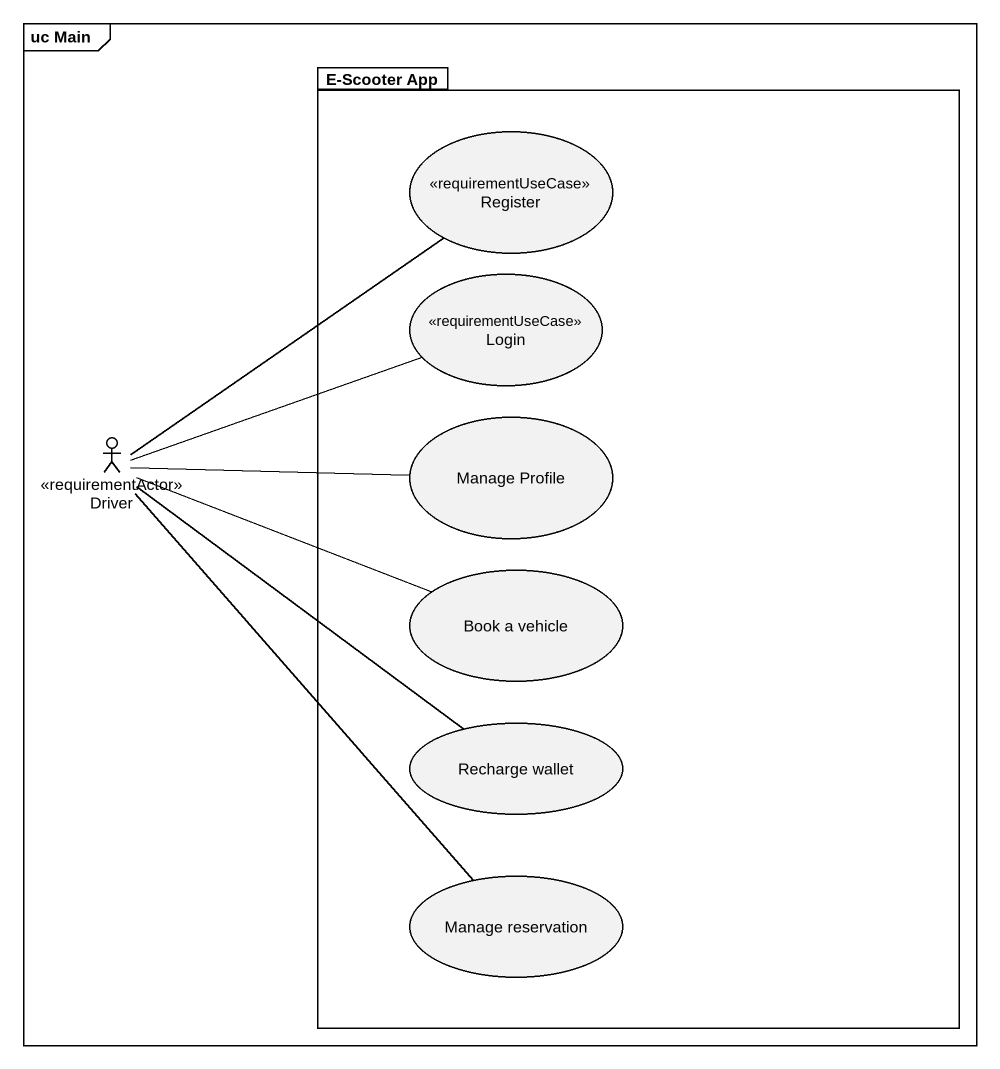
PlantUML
@startuml
mainframe uc Main
package "E-Scooter App" as E_Scooter_App {
  usecase Register <<requirementUseCase>>
  usecase Login <<requirementUseCase>>
  usecase "Manage Profile" as Manage_Profile
  usecase "Book a vehicle" as Book_a_vehicle
  usecase "Recharge wallet" as Recharge_wallet
  usecase "Manage reservation" as Manage_reservation
}
actor Driver <<requirementActor>>
Driver -up- Register
Driver -right- Login
Driver -right- Manage_Profile
Driver -right- Book_a_vehicle
Driver -- Recharge_wallet
Driver -- Manage_reservation
@enduml
